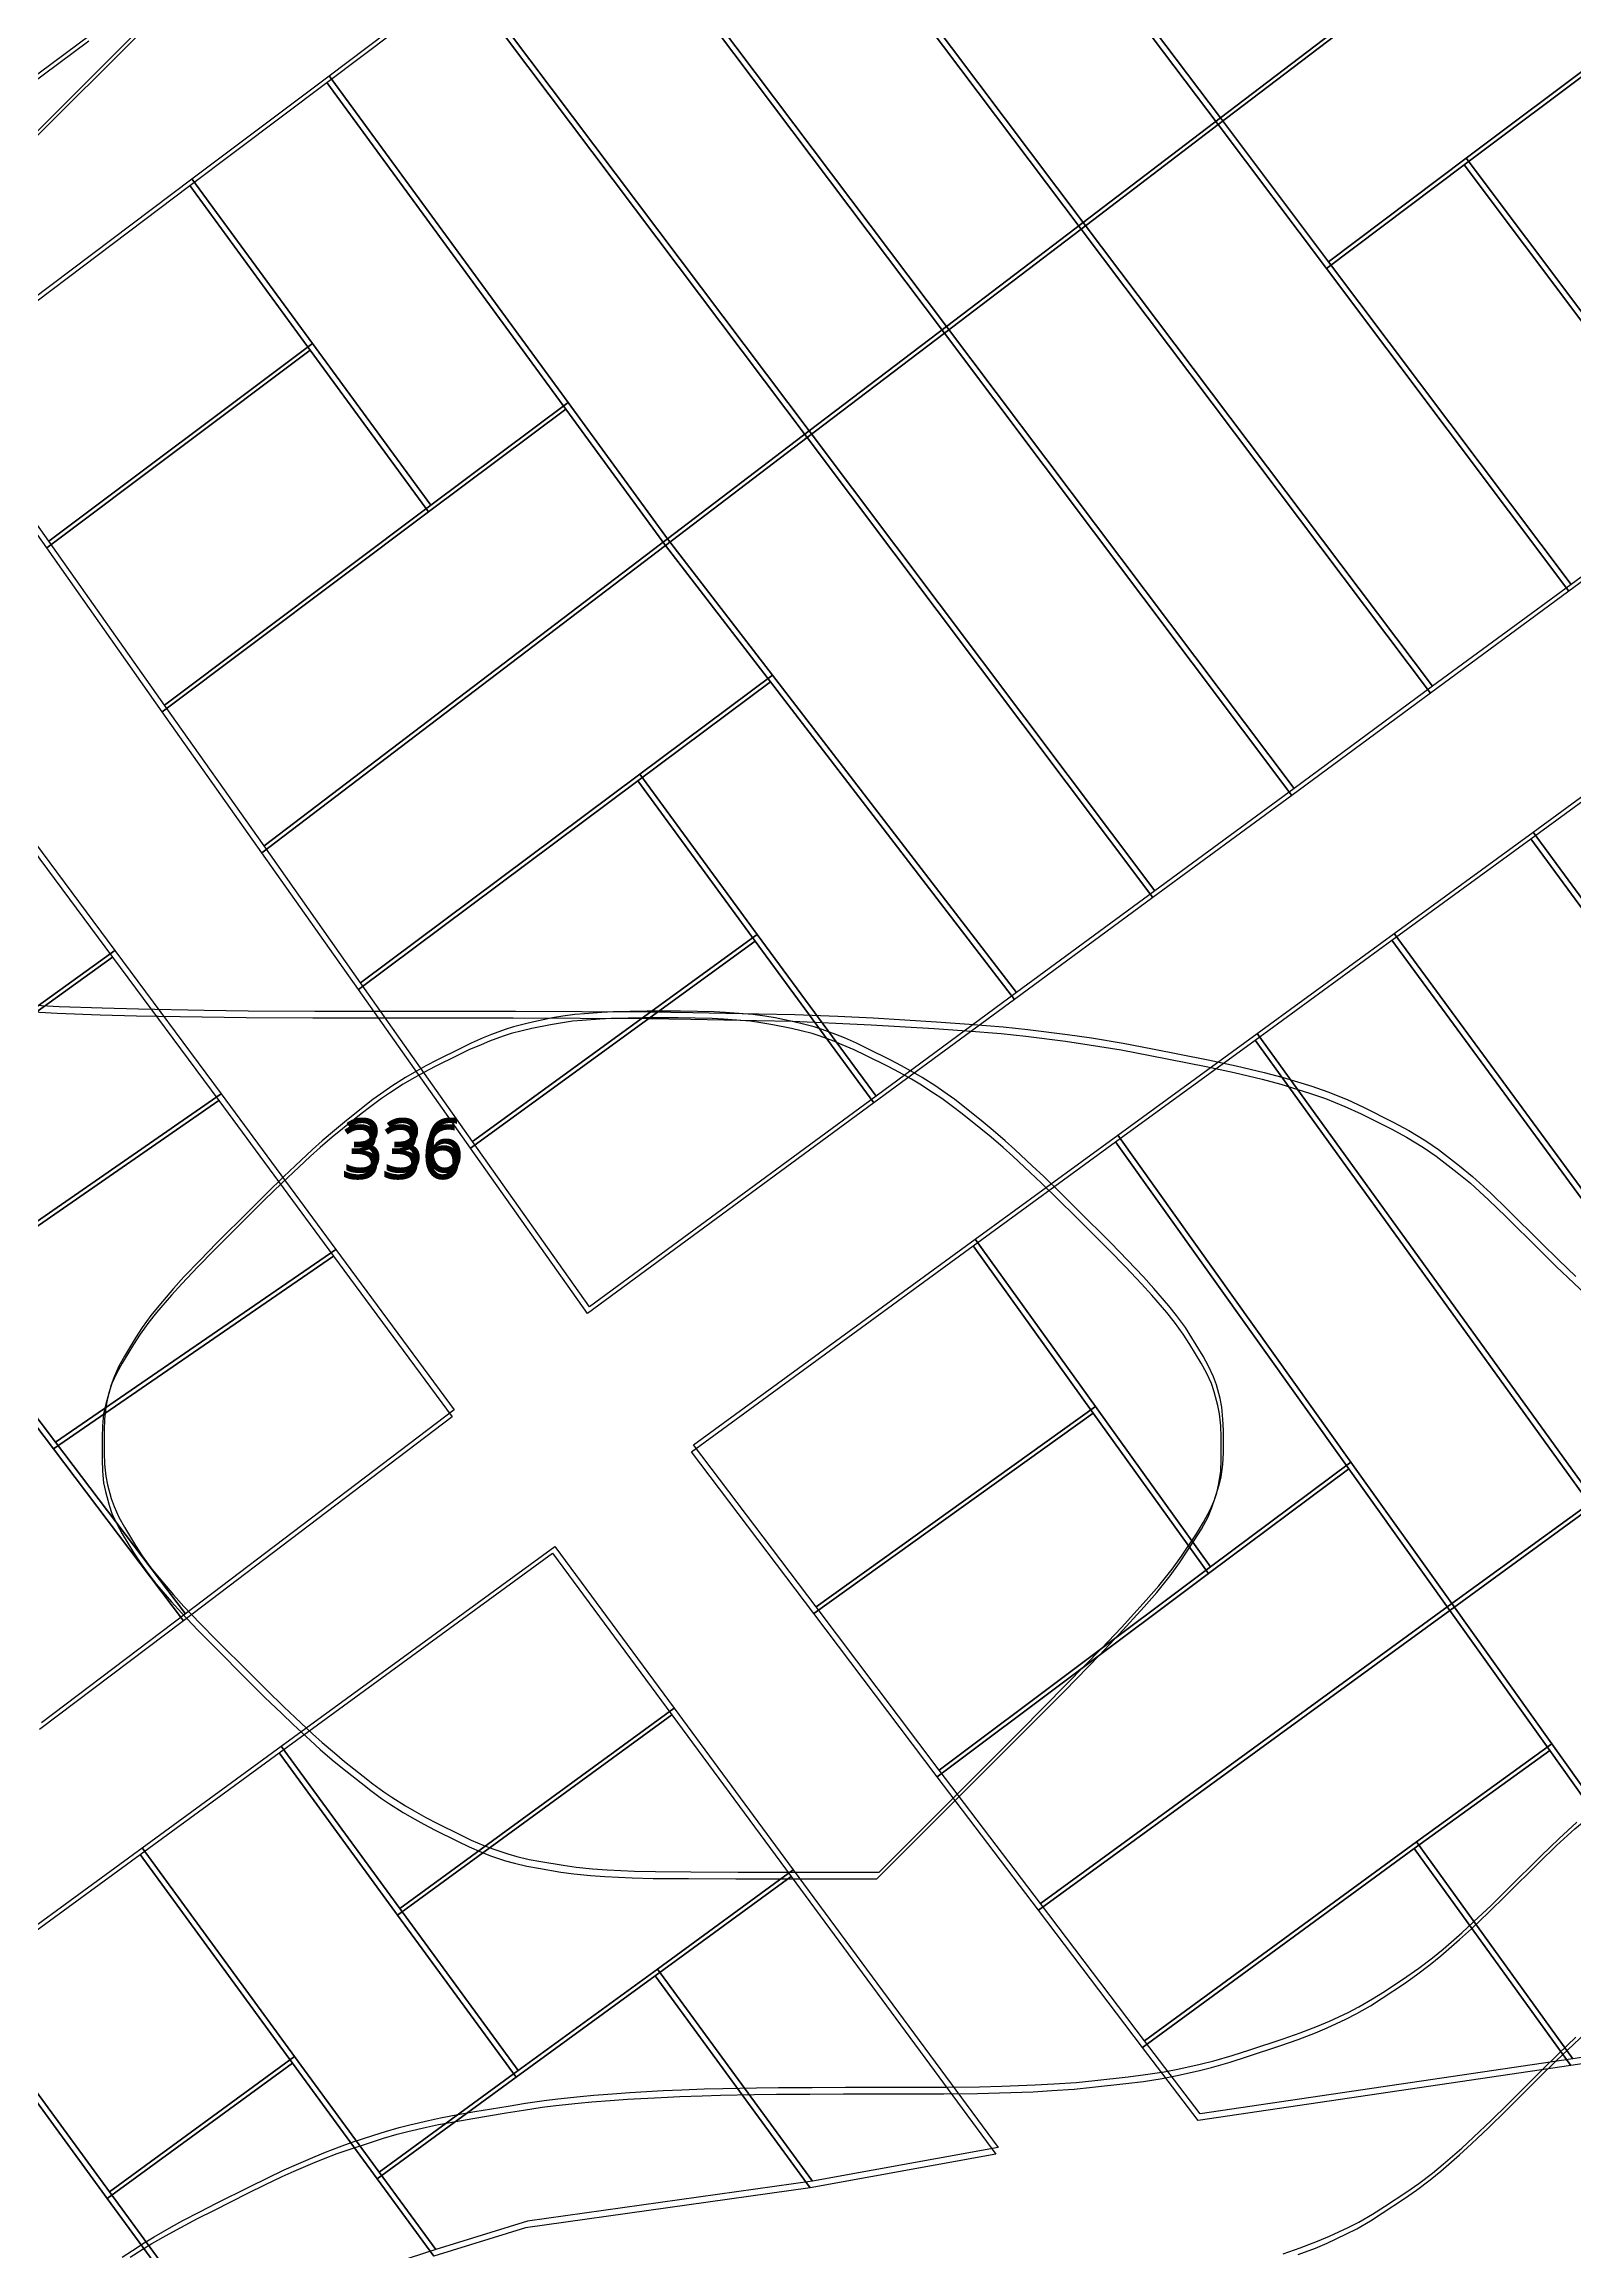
# Model space of a CAD drawing. Header units: metres. Extents: x -1097 to 1588, y -185 to 884.
# Drawn here: x 108.5 to 215.2, y 132.9 to 286.8 of the extents above; entities that cross this region are included whole.
import ezdxf

# ---------------------------------------------------------------- set-up
doc = ezdxf.new("R2010")
doc.units = ezdxf.units.M
doc.layers.add('TERRENO', color=188, linetype='Continuous')
doc.layers.add('VISTA LEJOS', color=7, linetype='Continuous')

msp = doc.modelspace()

# ---------------------------------------------------------------- linework, layer by layer
at = {"layer": 'TERRENO'}
for points in [[(116.39, 288.76), (106.56, 278.93), (106.56, 278.93), (96.73, 278.93), (93.45, 278.95), (91, 279.01), (89.58, 279.08), (87.77, 279.25), (86.82, 279.39), (85.78, 279.62), (85, 279.87), (83.71, 280.39), (83.06, 280.69), (82.39, 281.1), (81.94, 281.46), (81.25, 282.15), (80.86, 282.63), (80.37, 283.38), (79.95, 284.15), (79.17, 285.71), (78.78, 286.53), (78.41, 287.45)], [(106.96, 219.4), (109.43, 219.27), (112.42, 219.16), (114.95, 219.09), (119.53, 219), (122.6, 218.97), (127.24, 218.94), (131.89, 218.93), (141.22, 218.93), (145.88, 218.92), (150.52, 218.89), (153.59, 218.85), (158.17, 218.76), (160.69, 218.7), (163.69, 218.58), (166.15, 218.46), (170.56, 218.2), (172.83, 218.04), (175.22, 217.84), (176.94, 217.66), (179.7, 217.31), (181.36, 217.07), (183.58, 216.7), (185.61, 216.32), (189.5, 215.54), (191.45, 215.13), (193.41, 214.66), (194.72, 214.31), (196.71, 213.7), (197.83, 213.32), (199.18, 212.77), (200.32, 212.25), (202.4, 211.21), (203.48, 210.62), (204.66, 209.9), (205.54, 209.29), (207.01, 208.17), (207.93, 207.41), (209.19, 206.25), (210.39, 205.09), (212.73, 202.76), (213.91, 201.6), (215.12, 200.45), (215.95, 199.69)], [(114.52, 132.56), (115.35, 133.09), (116.03, 133.5), (117.24, 134.19), (118.04, 134.63), (119.22, 135.25), (120.39, 135.84), (122.72, 137.01), (123.9, 137.59), (125.11, 138.17), (125.95, 138.54), (127.25, 139.11), (127.99, 139.41), (128.94, 139.77), (129.78, 140.07), (131.33, 140.58), (132.17, 140.85), (133.12, 141.12), (133.87, 141.31), (135.17, 141.62), (136, 141.79), (137.21, 142.02), (138.39, 142.23), (140.72, 142.62), (141.93, 142.81), (143.23, 143), (144.18, 143.12), (145.74, 143.29), (146.69, 143.38), (147.98, 143.48), (149.19, 143.56), (151.52, 143.69), (152.82, 143.75), (154.38, 143.81), (155.67, 143.84), (158, 143.89), (159.56, 143.91), (161.89, 143.92), (164.23, 143.93), (168.89, 143.93), (171.22, 143.94), (173.56, 143.96), (175.11, 144), (177.44, 144.09), (178.74, 144.16), (180.3, 144.27), (181.59, 144.4), (183.92, 144.66), (185.13, 144.81), (186.43, 145.01), (187.38, 145.19), (188.94, 145.54), (189.89, 145.78), (191.18, 146.15), (192.39, 146.54), (194.72, 147.31), (195.91, 147.73), (197.12, 148.19), (197.95, 148.54), (199.25, 149.15), (200, 149.53), (200.95, 150.08), (201.78, 150.61), (203.34, 151.64), (204.17, 152.23), (205.12, 152.95), (205.87, 153.56), (207.17, 154.69), (208, 155.45), (209.21, 156.6), (210.39, 157.76), (212.73, 160.09), (213.93, 161.25), (215.19, 162.41), (216.1, 163.16)], [(195.91, 132.73), (197.12, 133.19), (197.95, 133.54), (199.25, 134.15), (200, 134.53), (200.95, 135.08), (201.78, 135.61), (203.34, 136.64), (204.17, 137.23), (205.12, 137.95), (205.87, 138.56), (207.17, 139.69), (208, 140.45), (209.21, 141.6), (210.39, 142.76), (212.73, 145.09), (213.91, 146.25), (215.12, 147.41), (215.95, 148.16)]]:
    msp.add_lwpolyline(points, dxfattribs=at)
msp.add_lwpolyline([(166.56, 158.93), (176.39, 168.76), (179.65, 172.04), (182.07, 174.52), (183.45, 175.98), (185.18, 177.88), (186.07, 178.89), (186.99, 180.05), (187.64, 180.95), (188.68, 182.5), (189.18, 183.31), (189.64, 184.17), (189.91, 184.81), (190.25, 185.84), (190.4, 186.48), (190.52, 187.34), (190.56, 188.15), (190.56, 189.7), (190.53, 190.5), (190.44, 191.34), (190.33, 191.93), (190.07, 192.88), (189.87, 193.45), (189.52, 194.2), (189.15, 194.88), (188.37, 196.17), (187.91, 196.88), (187.3, 197.72), (186.76, 198.4), (185.72, 199.61), (185, 200.41), (183.88, 201.59), (182.72, 202.76), (180.39, 205.09), (179.22, 206.25), (178.04, 207.41), (177.24, 208.17), (176.03, 209.29), (175.35, 209.9), (174.52, 210.62), (173.81, 211.21), (172.51, 212.25), (171.83, 212.77), (171.08, 213.32), (170.51, 213.7), (169.56, 214.31), (168.97, 214.66), (168.13, 215.13), (167.34, 215.54), (165.78, 216.32), (164.98, 216.7), (164.15, 217.07), (163.55, 217.31), (162.6, 217.66), (162.04, 217.84), (161.29, 218.04), (160.61, 218.2), (159.31, 218.46), (158.6, 218.58), (157.76, 218.7), (157.08, 218.76), (155.87, 218.85), (155.08, 218.89), (153.9, 218.92), (152.72, 218.93), (150.39, 218.93), (149.22, 218.92), (148.04, 218.89), (147.24, 218.85), (146.03, 218.76), (145.35, 218.7), (144.52, 218.58), (143.81, 218.46), (142.51, 218.2), (141.83, 218.04), (141.08, 217.84), (140.51, 217.66), (139.56, 217.31), (138.97, 217.07), (138.13, 216.7), (137.34, 216.32), (135.78, 215.54), (134.98, 215.13), (134.15, 214.66), (133.55, 214.31), (132.6, 213.7), (132.04, 213.32), (131.29, 212.77), (130.61, 212.25), (129.31, 211.21), (128.6, 210.62), (127.76, 209.9), (127.08, 209.29), (125.87, 208.17), (125.08, 207.41), (123.89, 206.25), (122.72, 205.09), (120.39, 202.76), (119.24, 201.59), (118.12, 200.41), (117.4, 199.61), (116.36, 198.4), (115.81, 197.72), (115.21, 196.88), (114.75, 196.17), (113.97, 194.88), (113.59, 194.2), (113.25, 193.45), (113.05, 192.88), (112.79, 191.93), (112.67, 191.34), (112.59, 190.5), (112.56, 189.7), (112.56, 188.15), (112.59, 187.35), (112.67, 186.52), (112.79, 185.92), (113.05, 184.97), (113.25, 184.4), (113.59, 183.66), (113.97, 182.97), (114.75, 181.68), (115.21, 180.97), (115.81, 180.13), (116.36, 179.45), (117.4, 178.24), (118.12, 177.44), (119.24, 176.26), (120.39, 175.09), (122.72, 172.76), (123.89, 171.6), (125.08, 170.45), (125.87, 169.69), (127.08, 168.56), (127.76, 167.95), (128.6, 167.23), (129.31, 166.64), (130.61, 165.61), (131.29, 165.08), (132.04, 164.53), (132.6, 164.15), (133.55, 163.54), (134.15, 163.19), (134.98, 162.73), (135.78, 162.31), (137.34, 161.54), (138.14, 161.15), (139.01, 160.78), (139.64, 160.54), (140.68, 160.19), (141.31, 160.01), (142.17, 159.81), (142.98, 159.66), (144.54, 159.4), (145.44, 159.27), (146.59, 159.16), (147.61, 159.09), (149.51, 159), (150.97, 158.96), (153.44, 158.94), (156.73, 158.93), (166.56, 158.93)], close=True, dxfattribs=at)
at = {"layer": 'VISTA LEJOS'}
for points in [[(156.85, 305.73), (180.79, 273.92)], [(180.79, 273.92), (156.85, 305.73)], [(157.01, 306.2), (180.94, 274.39)], [(180.94, 274.39), (157.01, 306.2)], [(190.51, 281.67), (219.13, 303.48)], [(219.13, 303.48), (190.51, 281.67)], [(190.35, 281.2), (218.98, 303.01)], [(218.98, 303.01), (190.35, 281.2)], [(147.44, 298.98), (171.41, 267.14)], [(171.41, 267.14), (147.44, 298.98)], [(147.29, 298.51), (171.26, 266.67)], [(171.26, 266.67), (147.29, 298.51)], [(207.48, 278.39), (226.67, 292.8)], [(226.67, 292.8), (207.48, 278.39)], [(207.63, 278.86), (226.82, 293.26)], [(226.82, 293.26), (207.63, 278.86)], [(128.23, 284.14), (137.7, 291.3)], [(128.38, 284.61), (137.85, 291.76)], [(137.7, 291.3), (161.7, 259.39)], [(161.7, 259.39), (137.7, 291.3)], [(137.85, 291.76), (161.85, 259.86)], [(161.85, 259.86), (137.85, 291.76)], [(190.35, 281.2), (183.45, 290.36)], [(183.45, 290.36), (190.35, 281.2)], [(190.51, 281.67), (183.6, 290.83)], [(183.6, 290.83), (190.51, 281.67)], [(116.39, 288.76), (106.56, 278.93), (106.56, 278.93), (96.73, 278.93), (93.45, 278.95), (91, 279.01), (89.58, 279.08), (87.77, 279.25), (86.82, 279.39), (85.78, 279.62), (85, 279.87), (83.71, 280.39), (83.06, 280.69), (82.39, 281.1), (81.94, 281.46), (81.25, 282.15), (80.86, 282.63), (80.37, 283.38), (79.95, 284.15), (79.17, 285.71), (78.78, 286.53), (78.41, 287.45)], [(116.54, 289.23), (106.71, 279.4), (106.71, 279.4), (96.88, 279.4), (93.6, 279.42), (91.16, 279.47), (89.73, 279.55), (87.92, 279.72), (86.97, 279.86), (85.93, 280.09), (85.16, 280.34), (83.86, 280.86), (83.21, 281.16), (82.54, 281.57), (82.09, 281.93), (81.4, 282.62), (81.01, 283.1), (80.52, 283.85), (80.1, 284.62), (79.32, 286.18), (78.93, 287)], [(111.64, 287.01), (92.79, 273.01)], [(111.79, 287.48), (92.94, 273.48)], [(118.67, 276.95), (128.23, 284.14)], [(118.82, 277.42), (128.38, 284.61)], [(128.23, 284.14), (144.89, 261.36)], [(144.89, 261.36), (128.23, 284.14)], [(128.38, 284.61), (145.04, 261.83)], [(145.04, 261.83), (128.38, 284.61)], [(180.94, 274.39), (190.51, 281.67)], [(190.51, 281.67), (180.94, 274.39)], [(190.51, 281.67), (198.04, 271.64)], [(190.51, 281.67), (190.51, 281.67)], [(198.04, 271.64), (190.51, 281.67)], [(180.79, 273.92), (190.35, 281.2)], [(190.35, 281.2), (180.79, 273.92)], [(190.35, 281.2), (197.89, 271.17)], [(190.35, 281.2), (190.35, 281.2)], [(197.89, 271.17), (190.35, 281.2)], [(198.04, 271.64), (207.63, 278.86)], [(207.63, 278.86), (198.04, 271.64)], [(207.63, 278.86), (216.04, 267.67)], [(216.04, 267.67), (207.63, 278.86)], [(207.63, 278.86), (207.63, 278.86)], [(100.66, 263.73), (118.82, 277.42)], [(118.82, 277.42), (127.22, 265.95)], [(127.22, 265.95), (118.82, 277.42)], [(197.89, 271.17), (207.48, 278.39)], [(207.48, 278.39), (197.89, 271.17)], [(207.48, 278.39), (215.89, 267.2)], [(215.89, 267.2), (207.48, 278.39)], [(207.48, 278.39), (207.48, 278.39)], [(100.51, 263.26), (118.67, 276.95)], [(118.67, 276.95), (127.07, 265.48)], [(127.07, 265.48), (118.67, 276.95)], [(171.26, 266.67), (180.79, 273.92)], [(180.79, 273.92), (171.26, 266.67)], [(171.41, 267.14), (180.94, 274.39)], [(180.94, 274.39), (171.41, 267.14)], [(180.79, 273.92), (205.14, 241.58)], [(205.14, 241.58), (180.79, 273.92)], [(180.94, 274.39), (205.29, 242.05)], [(205.29, 242.05), (180.94, 274.39)], [(214.79, 248.67), (197.89, 271.17)], [(197.89, 271.17), (214.79, 248.67)], [(214.94, 249.14), (198.04, 271.64)], [(198.04, 271.64), (214.94, 249.14)], [(161.7, 259.39), (171.26, 266.67)], [(171.26, 266.67), (161.7, 259.39)], [(161.85, 259.86), (171.41, 267.14)], [(171.41, 267.14), (161.85, 259.86)], [(171.26, 266.67), (195.48, 234.45)], [(195.48, 234.45), (171.26, 266.67)], [(171.26, 266.67), (171.26, 266.67)], [(171.41, 267.14), (195.63, 234.92)], [(195.63, 234.92), (171.41, 267.14)], [(171.41, 267.14), (171.41, 267.14)], [(108.7, 251.7), (127.07, 265.48)], [(127.07, 265.48), (108.7, 251.7)], [(108.85, 252.17), (127.22, 265.95)], [(127.22, 265.95), (108.85, 252.17)], [(127.07, 265.48), (135.32, 254.2)], [(135.32, 254.2), (127.07, 265.48)], [(127.07, 265.48), (127.07, 265.48)], [(127.22, 265.95), (135.47, 254.67)], [(135.47, 254.67), (127.22, 265.95)], [(127.22, 265.95), (127.22, 265.95)], [(108.7, 251.7), (100.51, 263.26)], [(108.85, 252.17), (100.66, 263.73)], [(135.47, 254.67), (145.04, 261.83)], [(145.04, 261.83), (135.47, 254.67)], [(145.04, 261.83), (151.97, 252.33)], [(151.97, 252.33), (145.04, 261.83)], [(135.32, 254.2), (144.89, 261.36)], [(144.89, 261.36), (135.32, 254.2)], [(144.89, 261.36), (151.82, 251.86)], [(151.82, 251.86), (144.89, 261.36)], [(151.82, 251.86), (161.7, 259.39)], [(161.7, 259.39), (151.82, 251.86)], [(151.97, 252.33), (161.85, 259.86)], [(161.85, 259.86), (151.97, 252.33)], [(161.7, 259.39), (185.79, 227.33)], [(185.79, 227.33), (161.7, 259.39)], [(161.7, 259.39), (161.7, 259.39)], [(161.85, 259.86), (185.94, 227.8)], [(185.94, 227.8), (161.85, 259.86)], [(161.85, 259.86), (161.85, 259.86)], [(224.48, 255.79), (214.79, 248.67)], [(224.63, 256.26), (214.94, 249.14)], [(116.76, 240.26), (135.32, 254.2)], [(135.32, 254.2), (116.76, 240.26)], [(116.91, 240.73), (135.47, 254.67)], [(135.47, 254.67), (116.91, 240.73)], [(116.76, 240.26), (108.7, 251.7)], [(108.7, 251.7), (108.7, 251.7)], [(116.91, 240.73), (108.85, 252.17)], [(108.85, 252.17), (108.85, 252.17)], [(123.7, 230.45), (151.82, 251.86)], [(151.82, 251.86), (123.7, 230.45)], [(123.85, 230.92), (151.97, 252.33)], [(151.97, 252.33), (123.85, 230.92)], [(151.82, 251.86), (159.14, 242.36)], [(151.82, 251.86), (151.82, 251.86)], [(159.14, 242.36), (151.82, 251.86)], [(151.97, 252.33), (159.29, 242.83)], [(151.97, 252.33), (151.97, 252.33)], [(159.29, 242.83), (151.97, 252.33)], [(214.79, 248.67), (205.14, 241.58)], [(214.94, 249.14), (205.29, 242.05)], [(214.79, 248.67), (214.79, 248.67)], [(214.94, 249.14), (214.94, 249.14)], [(149.89, 235.45), (159.14, 242.36)], [(159.14, 242.36), (149.89, 235.45)], [(150.04, 235.92), (159.29, 242.83)], [(159.29, 242.83), (150.04, 235.92)], [(159.14, 242.36), (176.14, 220.23)], [(176.14, 220.23), (159.14, 242.36)], [(159.29, 242.83), (176.29, 220.7)], [(176.29, 220.7), (159.29, 242.83)], [(205.29, 242.05), (195.63, 234.92)], [(123.7, 230.45), (116.76, 240.26)], [(123.85, 230.92), (116.91, 240.73)], [(205.14, 241.58), (195.48, 234.45)], [(212.29, 231.89), (221.94, 238.95)], [(212.14, 231.42), (221.79, 238.48)], [(130.42, 220.92), (149.89, 235.45)], [(149.89, 235.45), (130.42, 220.92)], [(130.57, 221.39), (150.04, 235.92)], [(150.04, 235.92), (130.57, 221.39)], [(149.89, 235.45), (158.07, 224.29)], [(158.07, 224.29), (149.89, 235.45)], [(150.04, 235.92), (158.22, 224.76)], [(158.22, 224.76), (150.04, 235.92)], [(195.48, 234.45), (185.79, 227.33)], [(195.63, 234.92), (185.94, 227.8)], [(106.23, 232.7), (113.29, 223.17)], [(106.38, 233.17), (113.44, 223.64)], [(130.57, 221.39), (123.85, 230.92)], [(123.85, 230.92), (123.85, 230.92)], [(202.45, 224.36), (212.14, 231.42)], [(202.6, 224.83), (212.29, 231.89)], [(212.14, 231.42), (235.89, 199.08)], [(235.89, 199.08), (212.14, 231.42)], [(212.14, 231.42), (212.14, 231.42)], [(212.29, 231.89), (236.04, 199.55)], [(236.04, 199.55), (212.29, 231.89)], [(212.29, 231.89), (212.29, 231.89)], [(130.42, 220.92), (123.7, 230.45)], [(123.7, 230.45), (123.7, 230.45)], [(185.94, 227.8), (176.29, 220.7)], [(185.79, 227.33), (176.14, 220.23)], [(138.38, 210.33), (158.22, 224.76)], [(158.22, 224.76), (138.38, 210.33)], [(158.22, 224.76), (166.51, 213.48)], [(166.51, 213.48), (158.22, 224.76)], [(193.07, 217.86), (202.6, 224.83)], [(202.6, 224.83), (226.35, 192.48)], [(226.35, 192.48), (202.6, 224.83)], [(202.6, 224.83), (202.6, 224.83)], [(100.45, 213.92), (113.29, 223.17)], [(113.29, 223.17), (100.45, 213.92)], [(100.6, 214.39), (113.44, 223.64)], [(113.44, 223.64), (100.6, 214.39)], [(113.29, 223.17), (120.7, 213.17)], [(113.44, 223.64), (120.85, 213.64)], [(138.23, 209.86), (158.07, 224.29)], [(158.07, 224.29), (138.23, 209.86)], [(158.07, 224.29), (166.35, 213.01)], [(166.35, 213.01), (158.07, 224.29)], [(192.92, 217.39), (202.45, 224.36)], [(202.45, 224.36), (226.2, 192.01)], [(226.2, 192.01), (202.45, 224.36)], [(202.45, 224.36), (202.45, 224.36)], [(138.23, 209.86), (130.42, 220.92)], [(130.42, 220.92), (130.42, 220.92)], [(138.38, 210.33), (130.57, 221.39)], [(130.57, 221.39), (130.57, 221.39)], [(176.14, 220.23), (166.35, 213.01)], [(176.29, 220.7), (166.51, 213.48)], [(176.14, 220.23), (176.14, 220.23)], [(176.29, 220.7), (176.29, 220.7)], [(106.96, 219.4), (109.43, 219.27), (112.42, 219.16), (114.95, 219.09), (119.53, 219), (122.6, 218.97), (127.24, 218.94), (131.89, 218.93), (141.22, 218.93), (145.88, 218.92), (150.52, 218.89), (153.59, 218.85), (158.17, 218.76), (160.69, 218.7), (163.69, 218.58), (166.15, 218.46), (170.56, 218.2), (172.83, 218.04), (175.22, 217.84), (176.94, 217.66), (179.7, 217.31), (181.36, 217.07), (183.58, 216.7), (185.61, 216.32), (189.5, 215.54), (191.45, 215.13), (193.41, 214.66), (194.72, 214.31), (196.71, 213.7), (197.83, 213.32), (199.18, 212.77), (200.32, 212.25), (202.4, 211.21), (203.48, 210.62), (204.66, 209.9), (205.54, 209.29), (207.01, 208.17), (207.93, 207.41), (209.19, 206.25), (210.39, 205.09), (212.73, 202.76), (213.91, 201.6), (215.12, 200.45), (215.95, 199.69)], [(107.11, 219.87), (109.58, 219.74), (112.57, 219.63), (115.1, 219.56), (119.68, 219.47), (122.75, 219.44), (127.39, 219.41), (132.04, 219.4), (141.37, 219.4), (146.03, 219.39), (150.67, 219.36), (153.74, 219.32), (158.32, 219.23), (160.84, 219.17), (163.84, 219.05), (166.31, 218.93), (170.71, 218.67), (172.98, 218.51), (175.37, 218.31), (177.09, 218.13), (179.85, 217.78), (181.51, 217.54), (183.73, 217.17), (185.77, 216.79), (189.65, 216.01), (191.6, 215.6), (193.56, 215.13), (194.88, 214.78), (196.86, 214.17), (197.98, 213.79), (199.33, 213.24), (200.47, 212.71), (202.55, 211.68), (203.63, 211.09), (204.81, 210.37), (205.7, 209.76), (207.16, 208.63), (208.08, 207.88), (209.34, 206.72), (210.54, 205.56), (212.88, 203.23), (214.06, 202.07), (215.27, 200.92)], [(183.2, 210.29), (192.92, 217.39)], [(183.35, 210.76), (193.07, 217.86)], [(192.92, 217.39), (216.39, 184.86)], [(216.39, 184.86), (192.92, 217.39)], [(192.92, 217.39), (192.92, 217.39)], [(193.07, 217.86), (216.54, 185.33)], [(216.54, 185.33), (193.07, 217.86)], [(193.07, 217.86), (193.07, 217.86)], [(101.07, 199.58), (120.7, 213.17)], [(120.7, 213.17), (101.07, 199.58)], [(101.22, 200.05), (120.85, 213.64)], [(120.85, 213.64), (101.22, 200.05)], [(120.7, 213.17), (128.7, 202.33)], [(120.85, 213.64), (128.85, 202.8)], [(166.35, 213.01), (146.39, 198.33)], [(166.51, 213.48), (146.54, 198.8)], [(166.35, 213.01), (166.35, 213.01)], [(166.51, 213.48), (166.51, 213.48)], [(146.39, 198.33), (138.23, 209.86)], [(138.23, 209.86), (138.23, 209.86)], [(146.54, 198.8), (138.38, 210.33)], [(138.38, 210.33), (138.38, 210.33)], [(173.26, 203.04), (183.2, 210.29)], [(173.41, 203.51), (183.35, 210.76)], [(183.2, 210.29), (199.45, 187.51)], [(199.45, 187.51), (183.2, 210.29)], [(183.35, 210.76), (199.6, 187.98)], [(199.6, 187.98), (183.35, 210.76)], [(153.79, 189.17), (173.41, 203.51)], [(173.41, 203.51), (181.79, 191.86)], [(181.79, 191.86), (173.41, 203.51)], [(109.17, 188.89), (128.7, 202.33)], [(128.7, 202.33), (109.17, 188.89)], [(109.32, 189.36), (128.85, 202.8)], [(128.85, 202.8), (109.32, 189.36)], [(128.7, 202.33), (136.95, 191.14)], [(128.85, 202.8), (137.1, 191.61)], [(153.64, 188.7), (173.26, 203.04)], [(173.26, 203.04), (181.64, 191.39)], [(181.64, 191.39), (173.26, 203.04)], [(101.07, 199.58), (109.17, 188.89)], [(109.17, 188.89), (101.07, 199.58)], [(101.22, 200.05), (109.32, 189.36)], [(109.32, 189.36), (101.22, 200.05)], [(136.95, 191.14), (118.23, 176.92)], [(137.1, 191.61), (118.38, 177.39)], [(162.17, 177.42), (181.64, 191.39)], [(181.64, 191.39), (162.17, 177.42)], [(162.32, 177.89), (181.79, 191.86)], [(181.79, 191.86), (162.32, 177.89)], [(181.64, 191.39), (189.67, 180.2)], [(189.67, 180.2), (181.64, 191.39)], [(181.79, 191.86), (189.82, 180.67)], [(189.82, 180.67), (181.79, 191.86)], [(109.32, 189.36), (118.38, 177.39)], [(118.38, 177.39), (109.32, 189.36)], [(109.32, 189.36), (109.32, 189.36)], [(109.17, 188.89), (118.23, 176.92)], [(118.23, 176.92), (109.17, 188.89)], [(109.17, 188.89), (109.17, 188.89)], [(162.17, 177.42), (153.64, 188.7)], [(153.64, 188.7), (153.64, 188.7)], [(162.32, 177.89), (153.79, 189.17)], [(153.79, 189.17), (153.79, 189.17)], [(199.6, 187.98), (189.82, 180.67)], [(189.82, 180.67), (199.6, 187.98)], [(206.63, 178.11), (199.6, 187.98)], [(199.6, 187.98), (199.6, 187.98)], [(199.6, 187.98), (206.63, 178.11)], [(199.45, 187.51), (189.67, 180.2)], [(189.67, 180.2), (199.45, 187.51)], [(206.48, 177.64), (199.45, 187.51)], [(199.45, 187.51), (199.45, 187.51)], [(199.45, 187.51), (206.48, 177.64)], [(216.39, 184.86), (206.48, 177.64)], [(206.48, 177.64), (216.39, 184.86)], [(216.54, 185.33), (206.63, 178.11)], [(206.63, 178.11), (216.54, 185.33)], [(124.9, 167.7), (143.96, 181.63)], [(125.05, 168.17), (144.11, 182.1)], [(143.96, 181.63), (152.27, 170.36)], [(143.96, 181.63), (143.96, 181.63)], [(144.11, 182.1), (152.42, 170.83)], [(144.11, 182.1), (144.11, 182.1)], [(189.67, 180.2), (170.76, 166.04)], [(170.76, 166.04), (189.67, 180.2)], [(189.82, 180.67), (170.91, 166.51)], [(170.91, 166.51), (189.82, 180.67)], [(189.67, 180.2), (189.67, 180.2)], [(189.82, 180.67), (189.82, 180.67)], [(118.38, 177.39), (108.35, 169.8)], [(170.76, 166.04), (162.17, 177.42)], [(162.17, 177.42), (162.17, 177.42)], [(170.91, 166.51), (162.32, 177.89)], [(162.32, 177.89), (162.32, 177.89)], [(177.82, 156.73), (206.48, 177.64)], [(206.48, 177.64), (177.82, 156.73)], [(177.97, 157.2), (206.63, 178.11)], [(206.63, 178.11), (177.97, 157.2)], [(206.48, 177.64), (213.45, 167.86)], [(213.45, 167.86), (206.48, 177.64)], [(206.63, 178.11), (213.6, 168.33)], [(213.6, 168.33), (206.63, 178.11)], [(118.23, 176.92), (108.2, 169.33)], [(152.42, 170.83), (133.31, 156.86)], [(133.31, 156.86), (152.42, 170.83)], [(152.42, 170.83), (160.73, 159.56)], [(152.27, 170.36), (133.16, 156.4)], [(133.16, 156.4), (152.27, 170.36)], [(152.27, 170.36), (160.58, 159.09)], [(115.36, 161.09), (125.05, 168.17)], [(133.31, 156.86), (125.05, 168.17)], [(125.05, 168.17), (133.31, 156.86)], [(125.05, 168.17), (125.05, 168.17)], [(204.01, 161.04), (213.45, 167.86)], [(213.45, 167.86), (204.01, 161.04)], [(204.16, 161.51), (213.6, 168.33)], [(213.6, 168.33), (204.16, 161.51)], [(213.45, 167.86), (227.73, 147.83)], [(227.73, 147.83), (213.45, 167.86)], [(213.6, 168.33), (227.88, 148.3)], [(227.88, 148.3), (213.6, 168.33)], [(115.21, 160.62), (124.9, 167.7)], [(133.16, 156.4), (124.9, 167.7)], [(124.9, 167.7), (133.16, 156.4)], [(124.9, 167.7), (124.9, 167.7)], [(177.97, 157.2), (170.91, 166.51)], [(177.82, 156.73), (170.76, 166.04)], [(114.52, 132.56), (115.35, 133.09), (116.03, 133.5), (117.24, 134.19), (118.04, 134.63), (119.22, 135.25), (120.39, 135.84), (122.72, 137.01), (123.9, 137.59), (125.11, 138.17), (125.95, 138.54), (127.25, 139.11), (127.99, 139.41), (128.94, 139.77), (129.78, 140.07), (131.33, 140.58), (132.17, 140.85), (133.12, 141.12), (133.87, 141.31), (135.17, 141.62), (136, 141.79), (137.21, 142.02), (138.39, 142.23), (140.72, 142.62), (141.93, 142.81), (143.23, 143), (144.18, 143.12), (145.74, 143.29), (146.69, 143.38), (147.98, 143.48), (149.19, 143.56), (151.52, 143.69), (152.82, 143.75), (154.38, 143.81), (155.67, 143.84), (158, 143.89), (159.56, 143.91), (161.89, 143.92), (164.23, 143.93), (168.89, 143.93), (171.22, 143.94), (173.56, 143.96), (175.11, 144), (177.44, 144.09), (178.74, 144.16), (180.3, 144.27), (181.59, 144.4), (183.92, 144.66), (185.13, 144.81), (186.43, 145.01), (187.38, 145.19), (188.94, 145.54), (189.89, 145.78), (191.18, 146.15), (192.39, 146.54), (194.72, 147.31), (195.91, 147.73), (197.12, 148.19), (197.95, 148.54), (199.25, 149.15), (200, 149.53), (200.95, 150.08), (201.78, 150.61), (203.34, 151.64), (204.17, 152.23), (205.12, 152.95), (205.87, 153.56), (207.17, 154.69), (208, 155.45), (209.21, 156.6), (210.39, 157.76), (212.73, 160.09), (213.93, 161.25), (215.19, 162.41), (216.1, 163.16)], [(113.96, 132.55), (114.67, 133.03), (115.5, 133.56), (116.18, 133.97), (117.39, 134.66), (118.19, 135.1), (119.37, 135.72), (120.54, 136.31), (122.87, 137.48), (124.06, 138.06), (125.26, 138.64), (126.1, 139.01), (127.4, 139.58), (128.14, 139.88), (129.1, 140.24), (129.93, 140.54), (131.49, 141.05), (132.32, 141.32), (133.27, 141.59), (134.02, 141.78), (135.32, 142.09), (136.15, 142.26), (137.36, 142.49), (138.54, 142.7), (140.87, 143.09), (142.08, 143.28), (143.38, 143.47), (144.33, 143.59), (145.89, 143.76), (146.84, 143.85), (148.13, 143.95), (149.34, 144.03), (151.67, 144.16), (152.97, 144.22), (154.53, 144.28), (155.82, 144.31), (158.16, 144.36), (159.71, 144.38), (162.04, 144.39), (164.38, 144.4), (169.04, 144.4), (171.37, 144.4), (173.71, 144.43), (175.26, 144.47), (177.6, 144.56), (178.89, 144.63), (180.45, 144.74), (181.74, 144.87), (184.08, 145.12), (185.29, 145.28), (186.58, 145.48), (187.53, 145.66), (189.09, 146.01), (190.04, 146.25), (191.33, 146.62), (192.54, 147.01), (194.88, 147.78), (196.06, 148.2), (197.27, 148.66), (198.1, 149.01), (199.4, 149.62), (200.15, 150), (201.1, 150.55), (201.93, 151.08), (203.49, 152.11), (204.32, 152.7), (205.27, 153.42), (206.02, 154.03), (207.32, 155.16), (208.15, 155.92), (209.36, 157.07), (210.54, 158.23), (212.88, 160.56), (214.08, 161.72), (215.34, 162.88)], [(102.29, 151.18), (115.21, 160.62)], [(102.44, 151.65), (115.36, 161.09)], [(125.83, 146.08), (115.21, 160.62)], [(115.21, 160.62), (125.83, 146.08)], [(115.21, 160.62), (115.21, 160.62)], [(125.98, 146.55), (115.36, 161.09)], [(115.36, 161.09), (125.98, 146.55)], [(115.36, 161.09), (115.36, 161.09)], [(185.07, 147.17), (204.01, 161.04)], [(204.01, 161.04), (185.07, 147.17)], [(185.22, 147.64), (204.16, 161.51)], [(204.16, 161.51), (185.22, 147.64)], [(204.01, 161.04), (214.92, 145.92)], [(214.92, 145.92), (204.01, 161.04)], [(204.01, 161.04), (204.01, 161.04)], [(204.16, 161.51), (215.07, 146.39)], [(215.07, 146.39), (204.16, 161.51)], [(204.16, 161.51), (204.16, 161.51)], [(160.58, 159.09), (151.11, 152.17)], [(151.11, 152.17), (160.58, 159.09)], [(160.73, 159.56), (151.26, 152.64)], [(151.26, 152.64), (160.73, 159.56)], [(160.58, 159.09), (160.58, 159.09)], [(160.58, 159.09), (174.86, 139.73)], [(160.73, 159.56), (160.73, 159.56)], [(160.73, 159.56), (175.01, 140.2)], [(185.22, 147.64), (177.97, 157.2)], [(177.97, 157.2), (177.97, 157.2)], [(141.42, 145.09), (133.16, 156.4)], [(133.16, 156.4), (141.42, 145.09)], [(141.57, 145.56), (133.31, 156.86)], [(133.31, 156.86), (141.57, 145.56)], [(185.07, 147.17), (177.82, 156.73)], [(177.82, 156.73), (177.82, 156.73)], [(151.26, 152.64), (141.57, 145.56)], [(141.57, 145.56), (151.26, 152.64)], [(162.07, 137.85), (151.26, 152.64)], [(151.26, 152.64), (162.07, 137.85)], [(102.29, 151.18), (112.92, 136.64)], [(112.92, 136.64), (102.29, 151.18)], [(102.44, 151.65), (113.07, 137.11)], [(113.07, 137.11), (102.44, 151.65)], [(151.11, 152.17), (141.42, 145.09)], [(141.42, 145.09), (151.11, 152.17)], [(161.92, 137.38), (151.11, 152.17)], [(151.11, 152.17), (161.92, 137.38)], [(194.88, 132.78), (196.06, 133.2), (197.27, 133.66), (198.1, 134.01), (199.4, 134.62), (200.15, 135), (201.1, 135.55), (201.93, 136.08), (203.49, 137.11), (204.32, 137.7), (205.27, 138.42), (206.02, 139.03), (207.32, 140.16), (208.15, 140.92), (209.36, 142.07), (210.54, 143.23), (212.88, 145.56), (214.06, 146.72), (215.27, 147.88)], [(195.91, 132.73), (197.12, 133.19), (197.95, 133.54), (199.25, 134.15), (200, 134.53), (200.95, 135.08), (201.78, 135.61), (203.34, 136.64), (204.17, 137.23), (205.12, 137.95), (205.87, 138.56), (207.17, 139.69), (208, 140.45), (209.21, 141.6), (210.39, 142.76), (212.73, 145.09), (213.91, 146.25), (215.12, 147.41), (215.95, 148.16)], [(227.73, 147.83), (214.92, 145.92)], [(227.88, 148.3), (215.07, 146.39)], [(125.98, 146.55), (113.07, 137.11)], [(113.07, 137.11), (125.98, 146.55)], [(131.88, 138.48), (125.98, 146.55)], [(125.98, 146.55), (131.88, 138.48)], [(188.95, 142.08), (185.07, 147.17)], [(189.1, 142.55), (185.22, 147.64)], [(215.07, 146.39), (189.1, 142.55)], [(125.83, 146.08), (112.92, 136.64)], [(112.92, 136.64), (125.83, 146.08)], [(131.73, 138.01), (125.83, 146.08)], [(125.83, 146.08), (131.73, 138.01)], [(141.42, 145.09), (131.73, 138.01)], [(131.73, 138.01), (141.42, 145.09)], [(141.57, 145.56), (131.88, 138.48)], [(131.88, 138.48), (141.57, 145.56)], [(214.92, 145.92), (188.95, 142.08)], [(188.95, 142.08), (188.95, 142.08)], [(189.1, 142.55), (189.1, 142.55)], [(175.01, 140.2), (162.07, 137.85)], [(174.86, 139.73), (161.92, 137.38)], [(113.07, 137.11), (119.82, 127.88)], [(119.82, 127.88), (113.07, 137.11)], [(113.07, 137.11), (113.07, 137.11)], [(135.68, 132.62), (131.73, 138.01)], [(131.73, 138.01), (131.73, 138.01)], [(131.73, 138.01), (135.68, 132.62)], [(135.83, 133.09), (131.88, 138.48)], [(131.88, 138.48), (131.88, 138.48)], [(131.88, 138.48), (135.83, 133.09)], [(161.92, 137.38), (142.06, 134.59)], [(162.07, 137.85), (142.21, 135.06)], [(161.92, 137.38), (161.92, 137.38)], [(162.07, 137.85), (162.07, 137.85)], [(112.92, 136.64), (119.67, 127.41)], [(119.67, 127.41), (112.92, 136.64)], [(112.92, 136.64), (112.92, 136.64)], [(142.06, 134.59), (135.68, 132.62)], [(142.21, 135.06), (135.83, 133.09)], [(135.83, 133.09), (119.82, 127.88)]]:
    msp.add_lwpolyline(points, dxfattribs=at)
for points in [[(166.56, 158.93), (176.39, 168.76), (179.65, 172.04), (182.07, 174.52), (183.45, 175.98), (185.18, 177.88), (186.07, 178.89), (186.99, 180.05), (187.64, 180.95), (188.68, 182.5), (189.18, 183.31), (189.64, 184.17), (189.91, 184.81), (190.25, 185.84), (190.4, 186.48), (190.52, 187.34), (190.56, 188.15), (190.56, 189.7), (190.53, 190.5), (190.44, 191.34), (190.33, 191.93), (190.07, 192.88), (189.87, 193.45), (189.52, 194.2), (189.15, 194.88), (188.37, 196.17), (187.91, 196.88), (187.3, 197.72), (186.76, 198.4), (185.72, 199.61), (185, 200.41), (183.88, 201.59), (182.72, 202.76), (180.39, 205.09), (179.22, 206.25), (178.04, 207.41), (177.24, 208.17), (176.03, 209.29), (175.35, 209.9), (174.52, 210.62), (173.81, 211.21), (172.51, 212.25), (171.83, 212.77), (171.08, 213.32), (170.51, 213.7), (169.56, 214.31), (168.97, 214.66), (168.13, 215.13), (167.34, 215.54), (165.78, 216.32), (164.98, 216.7), (164.15, 217.07), (163.55, 217.31), (162.6, 217.66), (162.04, 217.84), (161.29, 218.04), (160.61, 218.2), (159.31, 218.46), (158.6, 218.58), (157.76, 218.7), (157.08, 218.76), (155.87, 218.85), (155.08, 218.89), (153.9, 218.92), (152.72, 218.93), (150.39, 218.93), (149.22, 218.92), (148.04, 218.89), (147.24, 218.85), (146.03, 218.76), (145.35, 218.7), (144.52, 218.58), (143.81, 218.46), (142.51, 218.2), (141.83, 218.04), (141.08, 217.84), (140.51, 217.66), (139.56, 217.31), (138.97, 217.07), (138.13, 216.7), (137.34, 216.32), (135.78, 215.54), (134.98, 215.13), (134.15, 214.66), (133.55, 214.31), (132.6, 213.7), (132.04, 213.32), (131.29, 212.77), (130.61, 212.25), (129.31, 211.21), (128.6, 210.62), (127.76, 209.9), (127.08, 209.29), (125.87, 208.17), (125.08, 207.41), (123.89, 206.25), (122.72, 205.09), (120.39, 202.76), (119.24, 201.59), (118.12, 200.41), (117.4, 199.61), (116.36, 198.4), (115.81, 197.72), (115.21, 196.88), (114.75, 196.17), (113.97, 194.88), (113.59, 194.2), (113.25, 193.45), (113.05, 192.88), (112.79, 191.93), (112.67, 191.34), (112.59, 190.5), (112.56, 189.7), (112.56, 188.15), (112.59, 187.35), (112.67, 186.52), (112.79, 185.92), (113.05, 184.97), (113.25, 184.4), (113.59, 183.66), (113.97, 182.97), (114.75, 181.68), (115.21, 180.97), (115.81, 180.13), (116.36, 179.45), (117.4, 178.24), (118.12, 177.44), (119.24, 176.26), (120.39, 175.09), (122.72, 172.76), (123.89, 171.6), (125.08, 170.45), (125.87, 169.69), (127.08, 168.56), (127.76, 167.95), (128.6, 167.23), (129.31, 166.64), (130.61, 165.61), (131.29, 165.08), (132.04, 164.53), (132.6, 164.15), (133.55, 163.54), (134.15, 163.19), (134.98, 162.73), (135.78, 162.31), (137.34, 161.54), (138.14, 161.15), (139.01, 160.78), (139.64, 160.54), (140.68, 160.19), (141.31, 160.01), (142.17, 159.81), (142.98, 159.66), (144.54, 159.4), (145.44, 159.27), (146.59, 159.16), (147.61, 159.09), (149.51, 159), (150.97, 158.96), (153.44, 158.94), (156.73, 158.93), (166.56, 158.93)], [(166.71, 159.4), (176.54, 169.23), (179.8, 172.51), (182.22, 174.99), (183.61, 176.45), (185.33, 178.35), (186.22, 179.36), (187.14, 180.52), (187.79, 181.42), (188.83, 182.97), (189.33, 183.78), (189.79, 184.64), (190.06, 185.28), (190.4, 186.31), (190.56, 186.95), (190.67, 187.81), (190.71, 188.62), (190.71, 190.17), (190.68, 190.97), (190.59, 191.81), (190.48, 192.4), (190.22, 193.35), (190.02, 193.92), (189.67, 194.67), (189.3, 195.35), (188.52, 196.64), (188.06, 197.35), (187.45, 198.19), (186.91, 198.87), (185.87, 200.08), (185.15, 200.88), (184.03, 202.06), (182.88, 203.23), (180.54, 205.56), (179.37, 206.72), (178.19, 207.88), (177.39, 208.63), (176.18, 209.76), (175.5, 210.37), (174.67, 211.09), (173.96, 211.68), (172.66, 212.71), (171.98, 213.24), (171.23, 213.79), (170.66, 214.17), (169.71, 214.78), (169.12, 215.13), (168.28, 215.6), (167.49, 216.01), (165.93, 216.79), (165.13, 217.17), (164.3, 217.54), (163.7, 217.78), (162.75, 218.13), (162.19, 218.31), (161.44, 218.51), (160.76, 218.67), (159.46, 218.93), (158.75, 219.05), (157.91, 219.17), (157.23, 219.23), (156.02, 219.32), (155.23, 219.36), (154.05, 219.39), (152.87, 219.4), (150.54, 219.4), (149.37, 219.39), (148.19, 219.36), (147.39, 219.32), (146.18, 219.23), (145.5, 219.17), (144.67, 219.05), (143.96, 218.93), (142.66, 218.67), (141.98, 218.51), (141.23, 218.31), (140.66, 218.13), (139.71, 217.78), (139.12, 217.54), (138.28, 217.17), (137.49, 216.79), (135.93, 216.01), (135.13, 215.6), (134.3, 215.13), (133.7, 214.78), (132.75, 214.17), (132.19, 213.79), (131.44, 213.24), (130.76, 212.71), (129.46, 211.68), (128.75, 211.09), (127.91, 210.37), (127.23, 209.76), (126.02, 208.63), (125.23, 207.88), (124.05, 206.72), (122.87, 205.56), (120.54, 203.23), (119.39, 202.06), (118.27, 200.88), (117.55, 200.08), (116.51, 198.87), (115.96, 198.19), (115.36, 197.35), (114.9, 196.64), (114.12, 195.35), (113.74, 194.67), (113.4, 193.92), (113.2, 193.35), (112.94, 192.4), (112.82, 191.81), (112.74, 190.97), (112.71, 190.17), (112.71, 188.62), (112.74, 187.82), (112.82, 186.99), (112.94, 186.39), (113.2, 185.44), (113.4, 184.87), (113.74, 184.13), (114.12, 183.44), (114.9, 182.15), (115.36, 181.44), (115.96, 180.6), (116.51, 179.92), (117.55, 178.71), (118.27, 177.91), (119.39, 176.73), (120.54, 175.56), (122.87, 173.23), (124.05, 172.07), (125.23, 170.92), (126.02, 170.16), (127.23, 169.03), (127.91, 168.42), (128.75, 167.7), (129.46, 167.11), (130.76, 166.08), (131.44, 165.55), (132.19, 165), (132.75, 164.62), (133.7, 164.01), (134.3, 163.66), (135.13, 163.2), (135.93, 162.78), (137.49, 162.01), (138.29, 161.62), (139.16, 161.25), (139.79, 161.01), (140.83, 160.66), (141.46, 160.48), (142.32, 160.28), (143.13, 160.13), (144.69, 159.87), (145.59, 159.74), (146.74, 159.63), (147.76, 159.56), (149.66, 159.47), (151.12, 159.43), (153.59, 159.41), (156.88, 159.4), (166.71, 159.4)]]:
    msp.add_lwpolyline(points, close=True, dxfattribs=at)

# ---------------------------------------------------------------- texts
at = {"layer": 'TERRENO', "insert": (129.21, 211.47), "char_height": 0.2, "attachment_point": 1}
msp.add_mtext('\\fOpen Sans|i0|b0;\\H3.77032;336', dxfattribs=at)
at = {"layer": 'VISTA LEJOS', "char_height": 0.2, "attachment_point": 1}
for insert in [(129.21, 211.47), (129.36, 211.94)]:
    msp.add_mtext('\\fOpen Sans|i0|b0;\\H3.77032;336', dxfattribs=dict(at, insert=insert))

doc.saveas('drawing.dxf')
